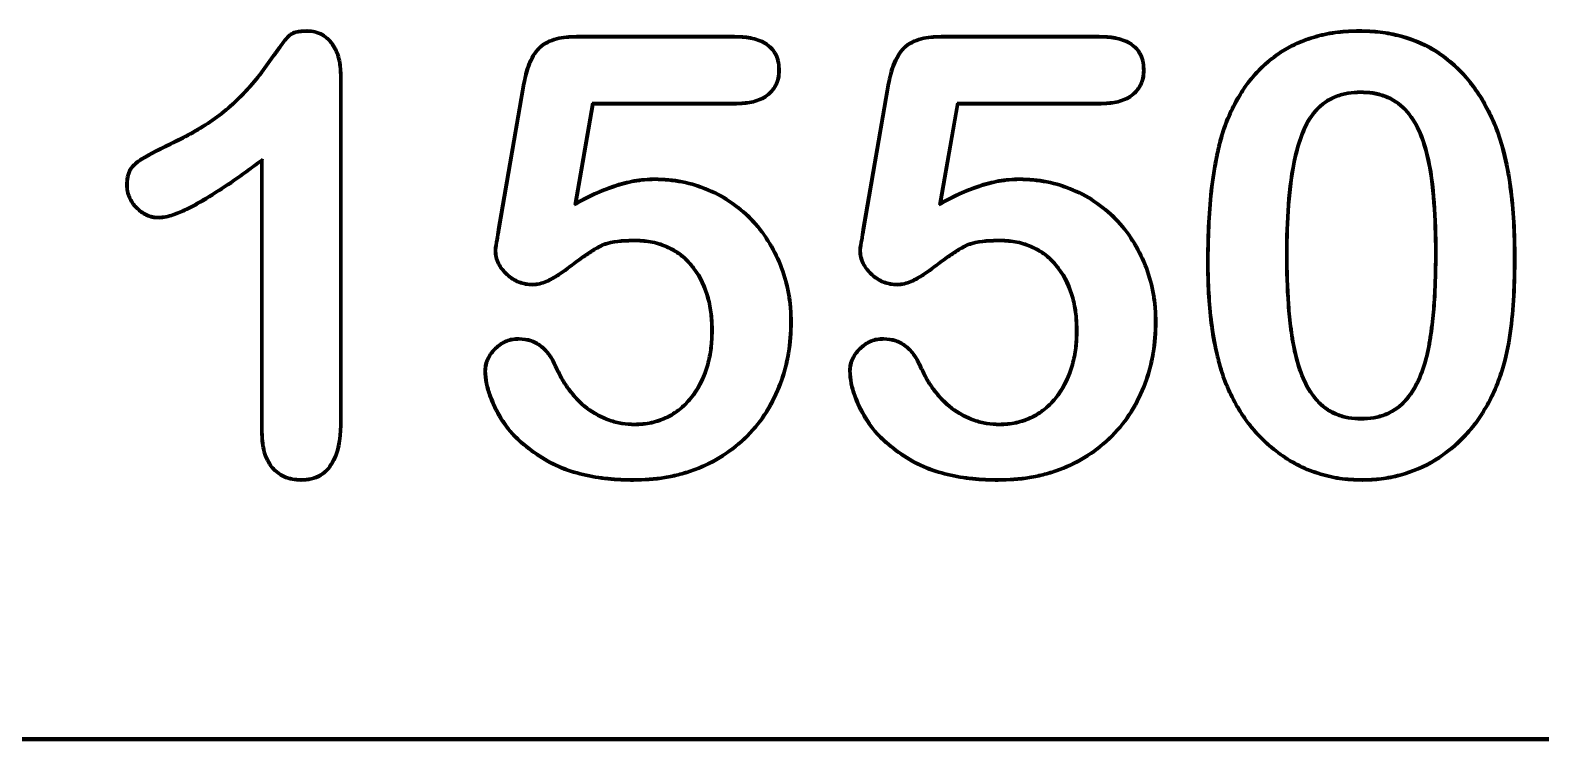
# Model space of a CAD drawing. Header units: millimetres. Extents: x 3 to 1148, y 20 to 725.
# Drawn here: x 205.2 to 216.79, y 134.83 to 140.27 of the extents above; entities that cross this region are included whole.
import ezdxf

# ---------------------------------------------------------------- set-up
doc = ezdxf.new("R2010")
doc.units = ezdxf.units.MM
doc.header["$LTSCALE"] = 1.333333
doc.layers.add('Visible (ANSI)', color=7, linetype='Continuous', lineweight=50)
doc.layers.add('Visible Narrow (ANSI)', color=7, linetype='Continuous', lineweight=35)

msp = doc.modelspace()

# ---------------------------------------------------------------- linework, layer by layer
at = {"layer": 'Visible (ANSI)'}
for p, q in [((207.322, 140.26), (207.322, 140.269)), ((209.391, 140.225), (210.603, 140.225)), ((209.391, 140.216), (209.391, 140.225)), ((209.391, 140.216), (210.603, 140.216)), ((210.603, 140.216), (210.603, 140.225)), ((212.191, 140.225), (213.403, 140.225)), ((212.191, 140.216), (212.191, 140.225)), ((212.191, 140.216), (213.403, 140.216)), ((213.403, 140.216), (213.403, 140.225)), ((215.4, 140.26), (215.4, 140.269)), ((207.577, 139.914), (207.586, 139.914)), ((207.577, 139.914), (207.577, 137.276)), ((207.586, 139.914), (207.586, 137.276)), ((210.941, 139.959), (210.95, 139.959)), ((213.741, 139.959), (213.75, 139.959)), ((208.791, 138.74), (208.985, 139.859)), ((208.8, 138.739), (208.993, 139.857)), ((208.993, 139.857), (208.985, 139.859)), ((211.591, 138.74), (211.785, 139.859)), ((211.6, 138.739), (211.793, 139.857)), ((211.793, 139.857), (211.785, 139.859)), ((215.411, 139.796), (215.411, 139.788)), ((209.513, 139.709), (209.377, 138.929)), ((209.52, 139.7), (209.389, 138.946)), ((209.513, 139.709), (209.52, 139.7)), ((210.616, 139.709), (209.513, 139.709)), ((210.617, 139.7), (209.52, 139.7)), ((210.616, 139.709), (210.617, 139.7)), ((212.313, 139.709), (212.177, 138.929)), ((212.32, 139.7), (212.189, 138.946)), ((212.313, 139.709), (212.32, 139.7)), ((213.416, 139.709), (212.313, 139.709)), ((213.417, 139.7), (212.32, 139.7)), ((213.416, 139.709), (213.417, 139.7)), ((214.391, 139.575), (214.383, 139.578)), ((216.414, 139.595), (216.422, 139.598)), ((206.982, 139.28), (206.973, 139.263)), ((206.973, 137.183), (206.973, 139.263)), ((206.982, 137.183), (206.982, 139.28)), ((205.946, 139.082), (205.937, 139.082)), ((209.993, 139.123), (209.993, 139.131)), ((212.793, 139.123), (212.793, 139.131)), ((209.377, 138.929), (209.389, 138.946)), ((212.177, 138.929), (212.189, 138.946)), ((206.184, 138.834), (206.184, 138.825)), ((209.848, 138.659), (209.848, 138.65)), ((212.648, 138.659), (212.648, 138.65)), ((208.775, 138.582), (208.766, 138.582)), ((211.575, 138.582), (211.566, 138.582)), ((209.054, 138.32), (209.055, 138.311)), ((211.854, 138.32), (211.855, 138.311)), ((211.033, 138.03), (211.042, 138.03)), ((213.833, 138.03), (213.842, 138.03)), ((208.951, 137.898), (208.951, 137.906)), ((210.438, 137.962), (210.429, 137.962)), ((211.751, 137.898), (211.751, 137.906)), ((213.238, 137.962), (213.229, 137.962)), ((209.231, 137.679), (209.239, 137.683)), ((212.031, 137.679), (212.039, 137.683)), ((208.696, 137.656), (208.688, 137.656)), ((211.496, 137.656), (211.488, 137.656)), ((214.377, 137.573), (214.369, 137.569)), ((216.381, 137.396), (216.388, 137.392)), ((207.577, 137.276), (207.586, 137.276)), ((209.839, 137.241), (209.839, 137.25)), ((212.639, 137.241), (212.639, 137.25)), ((215.415, 137.285), (215.415, 137.294)), ((206.982, 137.183), (206.973, 137.183)), ((207.277, 136.821), (207.277, 136.813)), ((209.83, 136.821), (209.83, 136.813)), ((212.63, 136.821), (212.63, 136.813)), ((215.423, 136.821), (215.423, 136.813)), ((195.098, 134.838), (231.098, 134.838)), ((195.098, 134.825), (231.098, 134.825))]:
    msp.add_line(p, q, dxfattribs=at)
for points, knots in [([(206.272, 139.4), (206.324, 139.426), (206.376, 139.452), (206.479, 139.508), (206.529, 139.538), (206.674, 139.636), (206.763, 139.712), (206.883, 139.84), (206.921, 139.884), (206.993, 139.975), (207.026, 140.024), (207.077, 140.095), (207.094, 140.119), (207.129, 140.165), (207.146, 140.189), (207.174, 140.223), (207.184, 140.234), (207.208, 140.25), (207.221, 140.255), (207.264, 140.267), (207.293, 140.268), (207.322, 140.269)], [0, 0, 0, 0, 0.000173368, 0.000173368, 0.000346735, 0.000346735, 0.000693471, 0.000693471, 0.000866838, 0.000866838, 0.001040206, 0.001040206, 0.00112689, 0.00112689, 0.001213574, 0.001213574, 0.001256916, 0.001256916, 0.001300258, 0.001300258, 0.001386942, 0.001386942, 0.001386942, 0.001386942]), ([(206.276, 139.392), (206.276, 139.392), (206.276, 139.392), (206.276, 139.392), (206.328, 139.418), (206.38, 139.444), (206.483, 139.5), (206.533, 139.531), (206.679, 139.629), (206.769, 139.706), (206.889, 139.834), (206.928, 139.878), (207, 139.97), (207.033, 140.019), (207.084, 140.09), (207.101, 140.113), (207.136, 140.16), (207.153, 140.184), (207.18, 140.217), (207.189, 140.227), (207.212, 140.242), (207.224, 140.247), (207.265, 140.258), (207.293, 140.259), (207.322, 140.26)], [0, 0, 0, 0, 0.000000032, 0.000000032, 0.000000032, 0.00017294, 0.00017294, 0.000345847, 0.000345847, 0.000691662, 0.000691662, 0.000864569, 0.000864569, 0.001037476, 0.001037476, 0.00112393, 0.00112393, 0.001210383, 0.001210383, 0.00125361, 0.00125361, 0.001296837, 0.001296837, 0.001382883, 0.001382883, 0.001382883, 0.001382883]), ([(207.322, 140.269), (207.343, 140.268), (207.364, 140.266), (207.404, 140.257), (207.424, 140.25), (207.477, 140.218), (207.507, 140.187), (207.55, 140.117), (207.566, 140.078), (207.582, 139.997), (207.584, 139.955), (207.586, 139.914)], [0, 0, 0, 0, 0.0000617255, 0.0000617255, 0.0001234511, 0.0001234511, 0.0002469021, 0.0002469021, 0.0003703532, 0.0003703532, 0.0004938043, 0.0004938043, 0.0004938043, 0.0004938043]), ([(207.322, 140.26), (207.343, 140.259), (207.363, 140.258), (207.401, 140.249), (207.42, 140.242), (207.471, 140.212), (207.5, 140.182), (207.542, 140.113), (207.557, 140.075), (207.574, 139.996), (207.575, 139.955), (207.577, 139.914)], [0, 0, 0, 0, 0.0000596097, 0.0000596097, 0.0001196182, 0.0001196182, 0.0002396353, 0.0002396353, 0.0003596524, 0.0003596524, 0.0004795096, 0.0004795096, 0.0004795096, 0.0004795096]), ([(208.985, 139.859), (208.995, 139.909), (209.005, 139.959), (209.043, 140.055), (209.068, 140.101), (209.141, 140.173), (209.189, 140.195), (209.288, 140.221), (209.34, 140.224), (209.391, 140.225)], [0, 0, 0, 0, 0.0001514774, 0.0001514774, 0.0003029548, 0.0003029548, 0.0004544322, 0.0004544322, 0.0006059096, 0.0006059096, 0.0006059096, 0.0006059096]), ([(208.993, 139.857), (209.003, 139.907), (209.014, 139.957), (209.051, 140.051), (209.075, 140.096), (209.146, 140.165), (209.192, 140.187), (209.289, 140.213), (209.34, 140.215), (209.391, 140.216)], [0, 0, 0, 0, 0.0001482855, 0.0001482855, 0.0002966661, 0.0002966661, 0.0004450468, 0.0004450468, 0.0005933106, 0.0005933106, 0.0005933106, 0.0005933106]), ([(210.603, 140.225), (210.644, 140.224), (210.686, 140.223), (210.768, 140.207), (210.808, 140.194), (210.879, 140.151), (210.908, 140.119), (210.935, 140.062), (210.941, 140.042), (210.948, 140.001), (210.949, 139.98), (210.95, 139.959)], [0, 0, 0, 0, 0.0001229293, 0.0001229293, 0.0002458585, 0.0002458585, 0.0003687878, 0.0003687878, 0.0004302524, 0.0004302524, 0.0004917171, 0.0004917171, 0.0004917171, 0.0004917171]), ([(210.603, 140.216), (210.644, 140.215), (210.685, 140.214), (210.766, 140.199), (210.805, 140.186), (210.873, 140.144), (210.901, 140.114), (210.927, 140.059), (210.933, 140.039), (210.94, 140), (210.941, 139.98), (210.941, 139.959)], [0, 0, 0, 0, 0.000119465, 0.000119465, 0.0002390366, 0.0002390366, 0.0003586082, 0.0003586082, 0.000418394, 0.000418394, 0.0004777649, 0.0004777649, 0.0004777649, 0.0004777649]), ([(211.785, 139.859), (211.795, 139.909), (211.805, 139.959), (211.843, 140.055), (211.868, 140.101), (211.941, 140.173), (211.989, 140.195), (212.088, 140.221), (212.14, 140.224), (212.191, 140.225)], [0, 0, 0, 0, 0.0001514774, 0.0001514774, 0.0003029548, 0.0003029548, 0.0004544322, 0.0004544322, 0.0006059096, 0.0006059096, 0.0006059096, 0.0006059096]), ([(211.793, 139.857), (211.803, 139.907), (211.814, 139.957), (211.851, 140.051), (211.875, 140.096), (211.946, 140.165), (211.992, 140.187), (212.089, 140.213), (212.14, 140.215), (212.191, 140.216)], [0, 0, 0, 0, 0.0001482855, 0.0001482855, 0.0002966661, 0.0002966661, 0.0004450468, 0.0004450468, 0.0005933106, 0.0005933106, 0.0005933106, 0.0005933106]), ([(213.403, 140.225), (213.444, 140.224), (213.486, 140.223), (213.568, 140.207), (213.608, 140.194), (213.679, 140.151), (213.708, 140.119), (213.735, 140.062), (213.741, 140.042), (213.748, 140.001), (213.749, 139.98), (213.75, 139.959)], [0, 0, 0, 0, 0.0001229293, 0.0001229293, 0.0002458585, 0.0002458585, 0.0003687878, 0.0003687878, 0.0004302524, 0.0004302524, 0.0004917171, 0.0004917171, 0.0004917171, 0.0004917171]), ([(213.403, 140.216), (213.444, 140.215), (213.485, 140.214), (213.566, 140.199), (213.605, 140.186), (213.673, 140.144), (213.701, 140.114), (213.727, 140.059), (213.733, 140.039), (213.74, 140), (213.741, 139.98), (213.741, 139.959)], [0, 0, 0, 0, 0.000119465, 0.000119465, 0.0002390366, 0.0002390366, 0.0003586082, 0.0003586082, 0.000418394, 0.000418394, 0.0004777649, 0.0004777649, 0.0004777649, 0.0004777649]), ([(214.383, 139.578), (214.404, 139.628), (214.426, 139.678), (214.479, 139.774), (214.509, 139.821), (214.608, 139.952), (214.687, 140.029), (214.823, 140.122), (214.871, 140.149), (214.971, 140.195), (215.023, 140.213), (215.128, 140.242), (215.182, 140.253), (215.291, 140.266), (215.346, 140.268), (215.4, 140.269)], [0, 0, 0, 0, 0.000162451, 0.000162451, 0.000324903, 0.000324903, 0.000649805, 0.000649805, 0.000812257, 0.000812257, 0.000974708, 0.000974708, 0.001137159, 0.001137159, 0.00129961, 0.00129961, 0.00129961, 0.00129961]), ([(214.391, 139.575), (214.412, 139.625), (214.434, 139.675), (214.487, 139.77), (214.516, 139.816), (214.614, 139.946), (214.693, 140.023), (214.828, 140.115), (214.875, 140.141), (214.974, 140.187), (215.025, 140.205), (215.13, 140.234), (215.183, 140.244), (215.291, 140.257), (215.346, 140.259), (215.4, 140.26)], [0, 0, 0, 0, 0.000160963, 0.000160963, 0.000322176, 0.000322176, 0.000644602, 0.000644602, 0.000805815, 0.000805815, 0.000967028, 0.000967028, 0.001128241, 0.001128241, 0.001289282, 0.001289282, 0.001289282, 0.001289282]), ([(215.4, 140.269), (215.455, 140.268), (215.509, 140.266), (215.616, 140.253), (215.67, 140.243), (215.826, 140.2), (215.927, 140.156), (216.107, 140.035), (216.186, 139.96), (216.287, 139.833), (216.319, 139.788), (216.374, 139.695), (216.398, 139.647), (216.422, 139.598)], [0, 0, 0, 0, 0.000160651, 0.000160651, 0.000321302, 0.000321302, 0.000642604, 0.000642604, 0.000963906, 0.000963906, 0.001124557, 0.001124557, 0.001285208, 0.001285208, 0.001285208, 0.001285208]), ([(215.4, 140.26), (215.455, 140.259), (215.508, 140.257), (215.615, 140.245), (215.668, 140.234), (215.823, 140.191), (215.923, 140.148), (216.101, 140.028), (216.18, 139.954), (216.28, 139.827), (216.311, 139.783), (216.367, 139.691), (216.391, 139.643), (216.414, 139.595)], [0, 0, 0, 0, 0.000159305, 0.000159305, 0.000318782, 0.000318782, 0.000637737, 0.000637737, 0.000956691, 0.000956691, 0.001116168, 0.001116168, 0.001275423, 0.001275423, 0.001275423, 0.001275423]), ([(210.941, 139.959), (210.94, 139.94), (210.939, 139.92), (210.932, 139.883), (210.925, 139.865), (210.899, 139.814), (210.872, 139.785), (210.808, 139.742), (210.771, 139.728), (210.695, 139.712), (210.656, 139.71), (210.616, 139.709)], [0, 0, 0, 0, 0.0000569326, 0.0000569326, 0.0001142814, 0.0001142814, 0.0002289791, 0.0002289791, 0.0003436768, 0.0003436768, 0.0004582167, 0.0004582167, 0.0004582167, 0.0004582167]), ([(210.95, 139.959), (210.949, 139.939), (210.948, 139.92), (210.94, 139.881), (210.933, 139.862), (210.906, 139.809), (210.878, 139.778), (210.812, 139.734), (210.774, 139.72), (210.696, 139.703), (210.656, 139.702), (210.617, 139.7)], [0, 0, 0, 0, 0.0000590622, 0.0000590622, 0.0001181244, 0.0001181244, 0.0002362488, 0.0002362488, 0.0003543732, 0.0003543732, 0.0004724975, 0.0004724975, 0.0004724975, 0.0004724975]), ([(213.741, 139.959), (213.74, 139.94), (213.739, 139.92), (213.732, 139.883), (213.725, 139.865), (213.699, 139.814), (213.672, 139.785), (213.608, 139.742), (213.571, 139.728), (213.495, 139.712), (213.456, 139.71), (213.416, 139.709)], [0, 0, 0, 0, 0.0000569326, 0.0000569326, 0.0001142814, 0.0001142814, 0.0002289791, 0.0002289791, 0.0003436768, 0.0003436768, 0.0004582167, 0.0004582167, 0.0004582167, 0.0004582167]), ([(213.75, 139.959), (213.749, 139.939), (213.748, 139.92), (213.74, 139.881), (213.733, 139.862), (213.706, 139.809), (213.678, 139.778), (213.612, 139.734), (213.574, 139.72), (213.496, 139.703), (213.456, 139.702), (213.417, 139.7)], [0, 0, 0, 0, 0.0000590622, 0.0000590622, 0.0001181244, 0.0001181244, 0.0002362488, 0.0002362488, 0.0003543732, 0.0003543732, 0.0004724975, 0.0004724975, 0.0004724975, 0.0004724975]), ([(215.411, 139.796), (215.411, 139.796), (215.41, 139.796), (215.41, 139.796), (215.379, 139.795), (215.346, 139.794), (215.283, 139.783), (215.252, 139.775), (215.161, 139.74), (215.106, 139.702), (215.021, 139.605), (214.988, 139.548), (214.939, 139.43), (214.922, 139.369), (214.878, 139.183), (214.862, 139.056), (214.843, 138.803), (214.84, 138.676), (214.839, 138.55), (214.839, 138.55), (214.839, 138.55), (214.839, 138.55)], [0, 0, 0, 0, 0.000000236, 0.000000236, 0.000000236, 0.000095087, 0.000095087, 0.000189939, 0.000189939, 0.000379642, 0.000379642, 0.000569344, 0.000569344, 0.000759047, 0.000759047, 0.001138453, 0.001138453, 0.001517859, 0.001517859, 0.001517859, 0.001517904, 0.001517904, 0.001517904, 0.001517904]), ([(215.411, 139.788), (215.379, 139.787), (215.347, 139.785), (215.285, 139.775), (215.254, 139.767), (215.165, 139.733), (215.112, 139.695), (215.028, 139.6), (214.996, 139.544), (214.948, 139.427), (214.93, 139.366), (214.886, 139.182), (214.871, 139.055), (214.851, 138.803), (214.849, 138.676), (214.848, 138.55)], [0, 0, 0, 0, 0.000094045, 0.000094045, 0.000188089, 0.000188089, 0.000376178, 0.000376178, 0.000564268, 0.000564268, 0.000752357, 0.000752357, 0.001128535, 0.001128535, 0.001504714, 0.001504714, 0.001504714, 0.001504714]), ([(215.994, 138.568), (215.994, 138.568), (215.994, 138.568), (215.994, 138.568), (215.994, 138.568), (215.994, 138.568), (215.994, 138.568), (215.994, 138.694), (215.991, 138.82), (215.972, 139.072), (215.957, 139.198), (215.911, 139.383), (215.891, 139.444), (215.837, 139.559), (215.803, 139.614), (215.715, 139.708), (215.66, 139.744), (215.569, 139.777), (215.538, 139.785), (215.474, 139.795), (215.442, 139.796), (215.411, 139.796), (215.411, 139.796), (215.411, 139.796), (215.411, 139.796)], [0, 0, 0, 0, 0.000000013, 0.000000013, 0.000000013, 0.000000026, 0.000000026, 0.000000026, 0.000380572, 0.000380572, 0.000761118, 0.000761118, 0.000951391, 0.000951391, 0.001141664, 0.001141664, 0.001331937, 0.001331937, 0.001427073, 0.001427073, 0.00152221, 0.00152221, 0.00152221, 0.001522448, 0.001522448, 0.001522448, 0.001522448]), ([(215.986, 138.568), (215.985, 138.694), (215.982, 138.82), (215.963, 139.071), (215.948, 139.197), (215.902, 139.38), (215.883, 139.44), (215.829, 139.555), (215.796, 139.609), (215.71, 139.701), (215.656, 139.736), (215.567, 139.768), (215.536, 139.776), (215.474, 139.786), (215.442, 139.787), (215.411, 139.788)], [0, 0, 0, 0, 0.00037717, 0.00037717, 0.000754341, 0.000754341, 0.000942926, 0.000942926, 0.001131511, 0.001131511, 0.001320096, 0.001320096, 0.001414389, 0.001414389, 0.001508681, 0.001508681, 0.001508681, 0.001508681]), ([(214.236, 138.483), (214.237, 138.668), (214.243, 138.854), (214.273, 139.129), (214.287, 139.221), (214.316, 139.357), (214.326, 139.402), (214.351, 139.491), (214.367, 139.534), (214.383, 139.578)], [0, 0, 0, 0, 0.000555541, 0.000555541, 0.000833311, 0.000833311, 0.000972196, 0.000972196, 0.001111082, 0.001111082, 0.001111082, 0.001111082]), ([(214.244, 138.483), (214.245, 138.668), (214.251, 138.853), (214.282, 139.128), (214.296, 139.219), (214.324, 139.355), (214.335, 139.4), (214.36, 139.488), (214.375, 139.531), (214.391, 139.575)], [0, 0, 0, 0, 0.000553993, 0.000553993, 0.000831019, 0.000831019, 0.000969532, 0.000969532, 0.001107791, 0.001107791, 0.001107791, 0.001107791]), ([(216.414, 139.595), (216.433, 139.553), (216.45, 139.511), (216.48, 139.425), (216.492, 139.381), (216.527, 139.249), (216.544, 139.159), (216.568, 138.978), (216.577, 138.887), (216.587, 138.705), (216.589, 138.614), (216.589, 138.522)], [0, 0, 0, 0, 0.000136401, 0.000136401, 0.000273026, 0.000273026, 0.000546276, 0.000546276, 0.000819526, 0.000819526, 0.001092702, 0.001092702, 0.001092702, 0.001092702]), ([(216.422, 139.598), (216.441, 139.556), (216.458, 139.514), (216.488, 139.428), (216.501, 139.384), (216.536, 139.251), (216.552, 139.161), (216.577, 138.979), (216.585, 138.888), (216.596, 138.705), (216.597, 138.614), (216.598, 138.522)], [0, 0, 0, 0, 0.000137064, 0.000137064, 0.000274127, 0.000274127, 0.000548255, 0.000548255, 0.000822382, 0.000822382, 0.00109651, 0.00109651, 0.00109651, 0.00109651]), ([(205.937, 139.082), (205.938, 139.103), (205.939, 139.123), (205.947, 139.164), (205.954, 139.184), (205.983, 139.238), (206.018, 139.263), (206.123, 139.329), (206.198, 139.364), (206.272, 139.4)], [0, 0, 0, 0, 0.0000615092, 0.0000615092, 0.0001230183, 0.0001230183, 0.0002460366, 0.0002460366, 0.0004920732, 0.0004920732, 0.0004920732, 0.0004920732]), ([(205.946, 139.082), (205.946, 139.103), (205.947, 139.123), (205.955, 139.161), (205.962, 139.18), (205.99, 139.232), (206.023, 139.256), (206.127, 139.321), (206.201, 139.357), (206.276, 139.392), (206.276, 139.392), (206.276, 139.392), (206.276, 139.392)], [0, 0, 0, 0, 0.0000599563, 0.0000599563, 0.0001203306, 0.0001203306, 0.0002410792, 0.0002410792, 0.0004825764, 0.0004825764, 0.0004825764, 0.0004826085, 0.0004826085, 0.0004826085, 0.0004826085]), ([(206.982, 139.28), (206.977, 139.277), (206.973, 139.273), (206.968, 139.27), (206.846, 139.179), (206.723, 139.091), (206.53, 138.971), (206.465, 138.932), (206.363, 138.883), (206.328, 138.868), (206.275, 138.849), (206.257, 138.844), (206.221, 138.837), (206.203, 138.836), (206.184, 138.834)], [0, 0, 0, 0, 0.000017245, 0.000017245, 0.000017245, 0.0004703116, 0.0004703116, 0.0006968449, 0.0006968449, 0.0008101116, 0.0008101116, 0.0008667449, 0.0008667449, 0.0009227593, 0.0009227593, 0.0009227593, 0.0009227593]), ([(206.973, 139.263), (206.851, 139.172), (206.728, 139.083), (206.534, 138.963), (206.469, 138.924), (206.366, 138.875), (206.332, 138.86), (206.278, 138.841), (206.259, 138.836), (206.222, 138.828), (206.203, 138.827), (206.184, 138.825)], [0, 0, 0, 0, 0.0004553715, 0.0004553715, 0.0006830573, 0.0006830573, 0.0007969002, 0.0007969002, 0.0008538216, 0.0008538216, 0.0009107431, 0.0009107431, 0.0009107431, 0.0009107431]), ([(206.184, 138.825), (206.168, 138.826), (206.151, 138.827), (206.119, 138.834), (206.104, 138.839), (206.059, 138.86), (206.033, 138.881), (205.987, 138.928), (205.969, 138.956), (205.95, 139.001), (205.944, 139.017), (205.939, 139.049), (205.938, 139.066), (205.937, 139.082)], [0, 0, 0, 0, 0.0000486459, 0.0000486459, 0.0000972918, 0.0000972918, 0.0001945836, 0.0001945836, 0.0002918755, 0.0002918755, 0.0003405214, 0.0003405214, 0.0003891673, 0.0003891673, 0.0003891673, 0.0003891673]), ([(206.184, 138.834), (206.168, 138.835), (206.152, 138.836), (206.122, 138.842), (206.107, 138.847), (206.064, 138.868), (206.038, 138.888), (205.994, 138.934), (205.976, 138.96), (205.958, 139.004), (205.953, 139.02), (205.947, 139.05), (205.946, 139.066), (205.946, 139.082)], [0, 0, 0, 0, 0.0000463803, 0.0000463803, 0.0000933537, 0.0000933537, 0.0001873006, 0.0001873006, 0.0002812474, 0.0002812474, 0.0003282208, 0.0003282208, 0.0003747854, 0.0003747854, 0.0003747854, 0.0003747854]), ([(209.377, 138.929), (209.383, 138.932), (209.388, 138.935), (209.393, 138.938), (209.486, 138.989), (209.582, 139.036), (209.733, 139.085), (209.784, 139.099), (209.862, 139.113), (209.888, 139.117), (209.94, 139.122), (209.967, 139.122), (209.993, 139.123)], [0, 0, 0, 0, 0.0000180911, 0.0000180911, 0.0000180911, 0.0003348151, 0.0003348151, 0.0004931771, 0.0004931771, 0.0005723581, 0.0005723581, 0.0006513195, 0.0006513195, 0.0006513195, 0.0006513195]), ([(209.389, 138.946), (209.482, 138.997), (209.578, 139.044), (209.73, 139.094), (209.782, 139.108), (209.86, 139.122), (209.887, 139.125), (209.94, 139.13), (209.967, 139.131), (209.993, 139.131)], [0, 0, 0, 0, 0.0003187421, 0.0003187421, 0.0004781131, 0.0004781131, 0.0005577986, 0.0005577986, 0.0006374842, 0.0006374842, 0.0006374842, 0.0006374842]), ([(209.993, 139.131), (210.029, 139.13), (210.064, 139.129), (210.134, 139.123), (210.169, 139.118), (210.273, 139.097), (210.341, 139.076), (210.536, 138.992), (210.655, 138.91), (210.846, 138.702), (210.92, 138.578), (210.994, 138.379), (211.012, 138.311), (211.031, 138.206), (211.035, 138.171), (211.04, 138.101), (211.041, 138.066), (211.042, 138.03)], [0, 0, 0, 0, 0.000105047, 0.000105047, 0.000210093, 0.000210093, 0.000420186, 0.000420186, 0.000840373, 0.000840373, 0.001260559, 0.001260559, 0.001470653, 0.001470653, 0.001575699, 0.001575699, 0.001680746, 0.001680746, 0.001680746, 0.001680746]), ([(209.993, 139.123), (210.028, 139.122), (210.064, 139.121), (210.133, 139.114), (210.168, 139.109), (210.271, 139.089), (210.338, 139.068), (210.531, 138.984), (210.649, 138.903), (210.839, 138.697), (210.913, 138.574), (210.986, 138.377), (211.004, 138.309), (211.022, 138.205), (211.027, 138.17), (211.032, 138.101), (211.032, 138.065), (211.033, 138.03)], [0, 0, 0, 0, 0.000104008, 0.000104008, 0.000208235, 0.000208235, 0.000416688, 0.000416688, 0.000833594, 0.000833594, 0.0012505, 0.0012505, 0.001458953, 0.001458953, 0.00156318, 0.00156318, 0.001667188, 0.001667188, 0.001667188, 0.001667188]), ([(212.177, 138.929), (212.183, 138.932), (212.188, 138.935), (212.193, 138.938), (212.286, 138.989), (212.382, 139.036), (212.533, 139.085), (212.584, 139.099), (212.662, 139.113), (212.688, 139.117), (212.74, 139.122), (212.767, 139.122), (212.793, 139.123)], [0, 0, 0, 0, 0.0000180911, 0.0000180911, 0.0000180911, 0.0003348151, 0.0003348151, 0.0004931771, 0.0004931771, 0.0005723581, 0.0005723581, 0.0006513195, 0.0006513195, 0.0006513195, 0.0006513195]), ([(212.189, 138.946), (212.282, 138.997), (212.378, 139.044), (212.53, 139.094), (212.582, 139.108), (212.66, 139.122), (212.687, 139.125), (212.74, 139.13), (212.767, 139.131), (212.793, 139.131)], [0, 0, 0, 0, 0.0003187421, 0.0003187421, 0.0004781131, 0.0004781131, 0.0005577986, 0.0005577986, 0.0006374842, 0.0006374842, 0.0006374842, 0.0006374842]), ([(212.793, 139.131), (212.829, 139.13), (212.864, 139.129), (212.934, 139.123), (212.969, 139.118), (213.073, 139.097), (213.141, 139.076), (213.336, 138.992), (213.455, 138.91), (213.646, 138.702), (213.72, 138.578), (213.794, 138.379), (213.812, 138.311), (213.831, 138.206), (213.835, 138.171), (213.84, 138.101), (213.841, 138.066), (213.842, 138.03)], [0, 0, 0, 0, 0.000105047, 0.000105047, 0.000210093, 0.000210093, 0.000420186, 0.000420186, 0.000840373, 0.000840373, 0.001260559, 0.001260559, 0.001470653, 0.001470653, 0.001575699, 0.001575699, 0.001680746, 0.001680746, 0.001680746, 0.001680746]), ([(212.793, 139.123), (212.828, 139.122), (212.864, 139.121), (212.933, 139.114), (212.968, 139.109), (213.071, 139.089), (213.138, 139.068), (213.331, 138.984), (213.449, 138.903), (213.639, 138.697), (213.713, 138.574), (213.786, 138.377), (213.804, 138.309), (213.822, 138.205), (213.827, 138.17), (213.832, 138.101), (213.832, 138.065), (213.833, 138.03)], [0, 0, 0, 0, 0.000104008, 0.000104008, 0.000208235, 0.000208235, 0.000416688, 0.000416688, 0.000833594, 0.000833594, 0.0012505, 0.0012505, 0.001458953, 0.001458953, 0.00156318, 0.00156318, 0.001667188, 0.001667188, 0.001667188, 0.001667188]), ([(208.766, 138.582), (208.768, 138.609), (208.774, 138.635), (208.783, 138.688), (208.787, 138.714), (208.791, 138.74)], [0, 0, 0, 0, 0.0000802844, 0.0000802844, 0.0001605687, 0.0001605687, 0.0001605687, 0.0001605687]), ([(208.775, 138.582), (208.777, 138.607), (208.782, 138.634), (208.791, 138.686), (208.796, 138.713), (208.8, 138.739)], [0, 0, 0, 0, 0.0000792929, 0.0000792929, 0.0001592143, 0.0001592143, 0.0001592143, 0.0001592143]), ([(211.566, 138.582), (211.568, 138.609), (211.574, 138.635), (211.583, 138.688), (211.587, 138.714), (211.591, 138.74)], [0, 0, 0, 0, 0.0000802844, 0.0000802844, 0.0001605687, 0.0001605687, 0.0001605687, 0.0001605687]), ([(211.575, 138.582), (211.577, 138.607), (211.582, 138.634), (211.591, 138.686), (211.596, 138.713), (211.6, 138.739)], [0, 0, 0, 0, 0.0000792929, 0.0000792929, 0.0001592143, 0.0001592143, 0.0001592143, 0.0001592143]), ([(209.848, 138.659), (209.848, 138.659), (209.848, 138.659), (209.848, 138.659), (209.774, 138.658), (209.699, 138.656), (209.59, 138.626), (209.556, 138.608), (209.493, 138.568), (209.462, 138.548), (209.372, 138.484), (209.314, 138.437), (209.223, 138.377), (209.191, 138.359), (209.142, 138.337), (209.125, 138.331), (209.091, 138.323), (209.073, 138.322), (209.054, 138.32)], [0, 0, 0, 0, 0.0000001913, 0.0000001913, 0.0000001913, 0.0002236854, 0.0002236854, 0.0003354324, 0.0003354324, 0.0004471795, 0.0004471795, 0.0006706735, 0.0006706735, 0.0007824206, 0.0007824206, 0.0008382941, 0.0008382941, 0.0008935075, 0.0008935075, 0.0008935075, 0.0008935075]), ([(209.848, 138.65), (209.775, 138.65), (209.7, 138.647), (209.593, 138.618), (209.56, 138.601), (209.498, 138.561), (209.467, 138.541), (209.377, 138.477), (209.32, 138.43), (209.227, 138.37), (209.196, 138.351), (209.145, 138.329), (209.127, 138.323), (209.091, 138.314), (209.073, 138.313), (209.055, 138.311)], [0, 0, 0, 0, 0.0002234215, 0.0002234215, 0.0003351323, 0.0003351323, 0.0004468431, 0.0004468431, 0.0006702646, 0.0006702646, 0.0007819754, 0.0007819754, 0.0008378308, 0.0008378308, 0.0008936862, 0.0008936862, 0.0008936862, 0.0008936862]), ([(210.438, 137.962), (210.438, 137.962), (210.438, 137.962), (210.438, 137.962), (210.437, 138.004), (210.436, 138.047), (210.426, 138.132), (210.418, 138.174), (210.385, 138.297), (210.348, 138.376), (210.27, 138.479), (210.241, 138.511), (210.174, 138.565), (210.137, 138.587), (210.059, 138.623), (210.018, 138.637), (209.934, 138.655), (209.891, 138.657), (209.849, 138.659), (209.849, 138.659), (209.848, 138.659), (209.848, 138.659)], [0, 0, 0, 0, 0.000000217, 0.000000217, 0.000000217, 0.000127502, 0.000127502, 0.000254787, 0.000254787, 0.000509356, 0.000509356, 0.000636641, 0.000636641, 0.000763926, 0.000763926, 0.000891211, 0.000891211, 0.001018496, 0.001018496, 0.001018496, 0.001018687, 0.001018687, 0.001018687, 0.001018687]), ([(210.429, 137.962), (210.428, 138.004), (210.427, 138.046), (210.418, 138.13), (210.41, 138.172), (210.376, 138.294), (210.34, 138.372), (210.264, 138.473), (210.234, 138.504), (210.169, 138.558), (210.132, 138.58), (210.056, 138.615), (210.016, 138.629), (209.933, 138.646), (209.89, 138.649), (209.848, 138.65)], [0, 0, 0, 0, 0.000125601, 0.000125601, 0.000251202, 0.000251202, 0.000502404, 0.000502404, 0.000628006, 0.000628006, 0.000753607, 0.000753607, 0.000879208, 0.000879208, 0.001004809, 0.001004809, 0.001004809, 0.001004809]), ([(212.648, 138.659), (212.648, 138.659), (212.648, 138.659), (212.648, 138.659), (212.574, 138.658), (212.499, 138.656), (212.39, 138.626), (212.356, 138.608), (212.293, 138.568), (212.262, 138.548), (212.172, 138.484), (212.114, 138.437), (212.023, 138.377), (211.991, 138.359), (211.942, 138.337), (211.925, 138.331), (211.891, 138.323), (211.873, 138.322), (211.854, 138.32)], [0, 0, 0, 0, 0.0000001913, 0.0000001913, 0.0000001913, 0.0002236854, 0.0002236854, 0.0003354324, 0.0003354324, 0.0004471795, 0.0004471795, 0.0006706735, 0.0006706735, 0.0007824206, 0.0007824206, 0.0008382941, 0.0008382941, 0.0008935075, 0.0008935075, 0.0008935075, 0.0008935075]), ([(212.648, 138.65), (212.575, 138.65), (212.5, 138.647), (212.393, 138.618), (212.36, 138.601), (212.298, 138.561), (212.267, 138.541), (212.177, 138.477), (212.12, 138.43), (212.027, 138.37), (211.996, 138.351), (211.945, 138.329), (211.927, 138.323), (211.891, 138.314), (211.873, 138.313), (211.855, 138.311)], [0, 0, 0, 0, 0.0002234215, 0.0002234215, 0.0003351323, 0.0003351323, 0.0004468431, 0.0004468431, 0.0006702646, 0.0006702646, 0.0007819754, 0.0007819754, 0.0008378308, 0.0008378308, 0.0008936862, 0.0008936862, 0.0008936862, 0.0008936862]), ([(213.238, 137.962), (213.238, 137.962), (213.238, 137.962), (213.238, 137.962), (213.237, 138.004), (213.236, 138.047), (213.226, 138.132), (213.218, 138.174), (213.185, 138.297), (213.148, 138.376), (213.07, 138.479), (213.041, 138.511), (212.974, 138.565), (212.937, 138.587), (212.859, 138.623), (212.818, 138.637), (212.734, 138.655), (212.691, 138.657), (212.649, 138.659), (212.649, 138.659), (212.648, 138.659), (212.648, 138.659)], [0, 0, 0, 0, 0.000000217, 0.000000217, 0.000000217, 0.000127502, 0.000127502, 0.000254787, 0.000254787, 0.000509356, 0.000509356, 0.000636641, 0.000636641, 0.000763926, 0.000763926, 0.000891211, 0.000891211, 0.001018496, 0.001018496, 0.001018496, 0.001018687, 0.001018687, 0.001018687, 0.001018687]), ([(213.229, 137.962), (213.228, 138.004), (213.227, 138.046), (213.218, 138.13), (213.21, 138.172), (213.176, 138.294), (213.14, 138.372), (213.064, 138.473), (213.034, 138.504), (212.969, 138.558), (212.932, 138.58), (212.856, 138.615), (212.816, 138.629), (212.733, 138.646), (212.69, 138.649), (212.648, 138.65)], [0, 0, 0, 0, 0.000125601, 0.000125601, 0.000251202, 0.000251202, 0.000502404, 0.000502404, 0.000628006, 0.000628006, 0.000753607, 0.000753607, 0.000879208, 0.000879208, 0.001004809, 0.001004809, 0.001004809, 0.001004809]), ([(209.055, 138.311), (209.036, 138.312), (209.018, 138.313), (208.983, 138.32), (208.965, 138.325), (208.914, 138.345), (208.884, 138.366), (208.83, 138.415), (208.807, 138.444), (208.783, 138.493), (208.776, 138.51), (208.768, 138.545), (208.767, 138.564), (208.766, 138.582)], [0, 0, 0, 0, 0.0000542311, 0.0000542311, 0.0001084622, 0.0001084622, 0.0002169244, 0.0002169244, 0.0003253866, 0.0003253866, 0.0003796177, 0.0003796177, 0.0004338488, 0.0004338488, 0.0004338488, 0.0004338488]), ([(209.054, 138.32), (209.037, 138.321), (209.019, 138.322), (208.985, 138.328), (208.968, 138.333), (208.919, 138.353), (208.889, 138.373), (208.837, 138.421), (208.814, 138.449), (208.791, 138.496), (208.784, 138.513), (208.777, 138.546), (208.776, 138.564), (208.775, 138.582)], [0, 0, 0, 0, 0.0000519619, 0.0000519619, 0.0001045551, 0.0001045551, 0.0002097415, 0.0002097415, 0.000314928, 0.000314928, 0.0003675212, 0.0003675212, 0.0004194966, 0.0004194966, 0.0004194966, 0.0004194966]), ([(211.855, 138.311), (211.836, 138.312), (211.818, 138.313), (211.783, 138.32), (211.765, 138.325), (211.714, 138.345), (211.684, 138.366), (211.63, 138.415), (211.607, 138.444), (211.583, 138.493), (211.576, 138.51), (211.568, 138.545), (211.567, 138.564), (211.566, 138.582)], [0, 0, 0, 0, 0.0000542311, 0.0000542311, 0.0001084622, 0.0001084622, 0.0002169244, 0.0002169244, 0.0003253866, 0.0003253866, 0.0003796177, 0.0003796177, 0.0004338488, 0.0004338488, 0.0004338488, 0.0004338488]), ([(211.854, 138.32), (211.837, 138.321), (211.819, 138.322), (211.785, 138.328), (211.768, 138.333), (211.719, 138.353), (211.689, 138.373), (211.637, 138.421), (211.614, 138.449), (211.591, 138.496), (211.584, 138.513), (211.577, 138.546), (211.576, 138.564), (211.575, 138.582)], [0, 0, 0, 0, 0.0000519619, 0.0000519619, 0.0001045551, 0.0001045551, 0.0002097415, 0.0002097415, 0.000314928, 0.000314928, 0.0003675212, 0.0003675212, 0.0004194966, 0.0004194966, 0.0004194966, 0.0004194966]), ([(214.369, 137.569), (214.356, 137.606), (214.344, 137.643), (214.322, 137.717), (214.313, 137.754), (214.286, 137.867), (214.273, 137.944), (214.243, 138.174), (214.237, 138.329), (214.236, 138.483)], [0, 0, 0, 0, 0.0001158726, 0.0001158726, 0.0002317452, 0.0002317452, 0.0004634903, 0.0004634903, 0.0009269806, 0.0009269806, 0.0009269806, 0.0009269806]), ([(214.377, 137.573), (214.364, 137.609), (214.352, 137.645), (214.33, 137.719), (214.321, 137.756), (214.295, 137.869), (214.282, 137.945), (214.252, 138.174), (214.246, 138.329), (214.244, 138.483)], [0, 0, 0, 0, 0.0001152305, 0.0001152305, 0.0002307469, 0.0002307469, 0.0004617798, 0.0004617798, 0.0009237871, 0.0009237871, 0.0009237871, 0.0009237871]), ([(214.839, 138.55), (214.839, 138.55), (214.839, 138.55), (214.839, 138.55), (214.84, 138.421), (214.843, 138.293), (214.857, 138.101), (214.863, 138.037), (214.88, 137.91), (214.891, 137.846), (214.92, 137.721), (214.939, 137.659), (214.991, 137.54), (215.024, 137.483), (215.088, 137.409), (215.112, 137.386), (215.165, 137.347), (215.194, 137.332), (215.255, 137.307), (215.286, 137.299), (215.35, 137.287), (215.383, 137.286), (215.415, 137.285), (215.415, 137.285), (215.415, 137.285), (215.415, 137.285)], [0, 0, 0, 0, 0.000000045, 0.000000045, 0.000000045, 0.000387108, 0.000387108, 0.000580639, 0.000580639, 0.00077417, 0.00077417, 0.000967702, 0.000967702, 0.001161233, 0.001161233, 0.001257998, 0.001257998, 0.001354764, 0.001354764, 0.00145153, 0.00145153, 0.001548295, 0.001548295, 0.001548295, 0.001548453, 0.001548453, 0.001548453, 0.001548453]), ([(214.848, 138.55), (214.848, 138.422), (214.851, 138.293), (214.865, 138.102), (214.871, 138.038), (214.889, 137.911), (214.899, 137.848), (214.929, 137.723), (214.947, 137.661), (214.999, 137.544), (215.031, 137.488), (215.094, 137.415), (215.118, 137.393), (215.169, 137.355), (215.198, 137.34), (215.257, 137.316), (215.288, 137.307), (215.351, 137.296), (215.383, 137.295), (215.415, 137.294)], [0, 0, 0, 0, 0.000383712, 0.000383712, 0.000575569, 0.000575569, 0.000767425, 0.000767425, 0.000959281, 0.000959281, 0.001151137, 0.001151137, 0.001247066, 0.001247066, 0.001342994, 0.001342994, 0.001438922, 0.001438922, 0.00153485, 0.00153485, 0.00153485, 0.00153485]), ([(215.415, 137.285), (215.416, 137.285), (215.416, 137.285), (215.416, 137.285), (215.448, 137.286), (215.481, 137.287), (215.547, 137.299), (215.578, 137.307), (215.671, 137.344), (215.726, 137.385), (215.812, 137.486), (215.844, 137.544), (215.897, 137.664), (215.916, 137.727), (215.945, 137.855), (215.955, 137.919), (215.972, 138.048), (215.978, 138.113), (215.987, 138.243), (215.989, 138.308), (215.993, 138.438), (215.994, 138.503), (215.994, 138.568)], [0, 0, 0, 0, 0.000000158, 0.000000158, 0.000000158, 0.000097881, 0.000097881, 0.000195604, 0.000195604, 0.00039105, 0.00039105, 0.000586496, 0.000586496, 0.000781942, 0.000781942, 0.000977388, 0.000977388, 0.001172834, 0.001172834, 0.00136828, 0.00136828, 0.001563726, 0.001563726, 0.001563726, 0.001563726]), ([(215.415, 137.294), (215.448, 137.295), (215.481, 137.296), (215.544, 137.307), (215.576, 137.316), (215.667, 137.351), (215.72, 137.392), (215.804, 137.491), (215.837, 137.548), (215.888, 137.667), (215.908, 137.73), (215.936, 137.856), (215.946, 137.921), (215.963, 138.049), (215.969, 138.114), (215.979, 138.244), (215.981, 138.308), (215.985, 138.438), (215.986, 138.503), (215.986, 138.568)], [0, 0, 0, 0, 0.000096889, 0.000096889, 0.000193779, 0.000193779, 0.000387558, 0.000387558, 0.000581337, 0.000581337, 0.000775115, 0.000775115, 0.000968894, 0.000968894, 0.001162673, 0.001162673, 0.001356452, 0.001356452, 0.001550231, 0.001550231, 0.001550231, 0.001550231]), ([(216.589, 138.522), (216.589, 138.426), (216.587, 138.329), (216.577, 138.136), (216.568, 138.04), (216.541, 137.848), (216.522, 137.754), (216.478, 137.616), (216.462, 137.57), (216.425, 137.482), (216.403, 137.439), (216.381, 137.396)], [0, 0, 0, 0, 0.000290562, 0.000290562, 0.000581198, 0.000581198, 0.000871835, 0.000871835, 0.001017153, 0.001017153, 0.00116214, 0.00116214, 0.00116214, 0.00116214]), ([(216.598, 138.522), (216.597, 138.426), (216.596, 138.329), (216.585, 138.135), (216.576, 138.039), (216.549, 137.847), (216.53, 137.751), (216.487, 137.613), (216.47, 137.567), (216.432, 137.478), (216.41, 137.435), (216.388, 137.392)], [0, 0, 0, 0, 0.000291667, 0.000291667, 0.000583333, 0.000583333, 0.000875, 0.000875, 0.001020833, 0.001020833, 0.001166666, 0.001166666, 0.001166666, 0.001166666]), ([(211.042, 138.03), (211.04, 137.95), (211.036, 137.869), (211.009, 137.711), (210.988, 137.633), (210.932, 137.482), (210.897, 137.409), (210.812, 137.273), (210.761, 137.21), (210.592, 137.038), (210.453, 136.95), (210.265, 136.879), (210.227, 136.867), (210.149, 136.847), (210.11, 136.838), (209.991, 136.818), (209.91, 136.814), (209.83, 136.813)], [0, 0, 0, 0, 0.000238029, 0.000238029, 0.000476059, 0.000476059, 0.000714088, 0.000714088, 0.000952118, 0.000952118, 0.001428177, 0.001428177, 0.001547191, 0.001547191, 0.001666206, 0.001666206, 0.001904236, 0.001904236, 0.001904236, 0.001904236]), ([(211.033, 138.03), (211.031, 137.95), (211.027, 137.87), (211, 137.713), (210.98, 137.635), (210.924, 137.486), (210.889, 137.413), (210.805, 137.278), (210.755, 137.215), (210.586, 137.045), (210.449, 136.957), (210.262, 136.887), (210.224, 136.875), (210.147, 136.855), (210.108, 136.846), (209.99, 136.827), (209.91, 136.823), (209.83, 136.821)], [0, 0, 0, 0, 0.000236175, 0.000236175, 0.000472569, 0.000472569, 0.000708962, 0.000708962, 0.000945355, 0.000945355, 0.001418141, 0.001418141, 0.001536337, 0.001536337, 0.001654534, 0.001654534, 0.00189082, 0.00189082, 0.00189082, 0.00189082]), ([(213.842, 138.03), (213.84, 137.95), (213.836, 137.869), (213.809, 137.711), (213.788, 137.633), (213.732, 137.482), (213.697, 137.409), (213.612, 137.273), (213.561, 137.21), (213.392, 137.038), (213.253, 136.95), (213.065, 136.879), (213.027, 136.867), (212.949, 136.847), (212.91, 136.838), (212.791, 136.818), (212.71, 136.814), (212.63, 136.813)], [0, 0, 0, 0, 0.000238029, 0.000238029, 0.000476059, 0.000476059, 0.000714088, 0.000714088, 0.000952118, 0.000952118, 0.001428177, 0.001428177, 0.001547191, 0.001547191, 0.001666206, 0.001666206, 0.001904236, 0.001904236, 0.001904236, 0.001904236]), ([(213.833, 138.03), (213.831, 137.95), (213.827, 137.87), (213.8, 137.713), (213.78, 137.635), (213.724, 137.486), (213.689, 137.413), (213.605, 137.278), (213.555, 137.215), (213.386, 137.045), (213.249, 136.957), (213.062, 136.887), (213.024, 136.875), (212.947, 136.855), (212.908, 136.846), (212.79, 136.827), (212.71, 136.823), (212.63, 136.821)], [0, 0, 0, 0, 0.000236175, 0.000236175, 0.000472569, 0.000472569, 0.000708962, 0.000708962, 0.000945355, 0.000945355, 0.001418141, 0.001418141, 0.001536337, 0.001536337, 0.001654534, 0.001654534, 0.00189082, 0.00189082, 0.00189082, 0.00189082]), ([(208.688, 137.656), (208.689, 137.673), (208.69, 137.69), (208.697, 137.722), (208.703, 137.738), (208.725, 137.783), (208.746, 137.81), (208.794, 137.857), (208.821, 137.876), (208.868, 137.895), (208.884, 137.9), (208.917, 137.905), (208.934, 137.906), (208.951, 137.906)], [0, 0, 0, 0, 0.0000495378, 0.0000495378, 0.0000990756, 0.0000990756, 0.0001981512, 0.0001981512, 0.0002972268, 0.0002972268, 0.0003467646, 0.0003467646, 0.0003963024, 0.0003963024, 0.0003963024, 0.0003963024]), ([(208.696, 137.656), (208.697, 137.673), (208.699, 137.689), (208.705, 137.72), (208.711, 137.735), (208.732, 137.778), (208.753, 137.804), (208.799, 137.85), (208.826, 137.869), (208.871, 137.887), (208.886, 137.891), (208.918, 137.896), (208.934, 137.897), (208.951, 137.898)], [0, 0, 0, 0, 0.0000473713, 0.0000473713, 0.0000952611, 0.0000952611, 0.0001910409, 0.0001910409, 0.0002868206, 0.0002868206, 0.0003347104, 0.0003347104, 0.0003822415, 0.0003822415, 0.0003822415, 0.0003822415]), ([(208.951, 137.906), (208.983, 137.905), (209.016, 137.902), (209.077, 137.88), (209.105, 137.863), (209.155, 137.821), (209.176, 137.796), (209.212, 137.742), (209.226, 137.712), (209.239, 137.683)], [0, 0, 0, 0, 0.0000963662, 0.0000963662, 0.0001927323, 0.0001927323, 0.0002890985, 0.0002890985, 0.0003854647, 0.0003854647, 0.0003854647, 0.0003854647]), ([(208.951, 137.898), (208.983, 137.896), (209.014, 137.893), (209.073, 137.872), (209.1, 137.856), (209.148, 137.815), (209.169, 137.791), (209.204, 137.738), (209.218, 137.709), (209.231, 137.679), (209.231, 137.679), (209.231, 137.679), (209.231, 137.679)], [0, 0, 0, 0, 0.0000934674, 0.0000934674, 0.0001872972, 0.0001872972, 0.000281127, 0.000281127, 0.0003749568, 0.0003749568, 0.0003749568, 0.0003750467, 0.0003750467, 0.0003750467, 0.0003750467]), ([(209.839, 137.25), (209.882, 137.251), (209.925, 137.254), (210.01, 137.273), (210.051, 137.287), (210.128, 137.325), (210.164, 137.35), (210.23, 137.406), (210.26, 137.438), (210.336, 137.542), (210.373, 137.622), (210.408, 137.747), (210.416, 137.79), (210.427, 137.875), (210.428, 137.919), (210.429, 137.962)], [0, 0, 0, 0, 0.000128924, 0.000128924, 0.000257849, 0.000257849, 0.000386773, 0.000386773, 0.000515697, 0.000515697, 0.000773546, 0.000773546, 0.00090247, 0.00090247, 0.001031395, 0.001031395, 0.001031395, 0.001031395]), ([(209.839, 137.241), (209.839, 137.241), (209.839, 137.241), (209.839, 137.241), (209.882, 137.243), (209.926, 137.245), (210.012, 137.265), (210.054, 137.279), (210.133, 137.318), (210.169, 137.343), (210.236, 137.4), (210.266, 137.432), (210.344, 137.538), (210.381, 137.619), (210.416, 137.745), (210.425, 137.788), (210.435, 137.875), (210.437, 137.918), (210.438, 137.962), (210.438, 137.962), (210.438, 137.962), (210.438, 137.962)], [0, 0, 0, 0, 0.000000289, 0.000000289, 0.000000289, 0.000130832, 0.000130832, 0.000261375, 0.000261375, 0.000391917, 0.000391917, 0.00052246, 0.00052246, 0.000783546, 0.000783546, 0.000914089, 0.000914089, 0.001044632, 0.001044632, 0.001044632, 0.00104485, 0.00104485, 0.00104485, 0.00104485]), ([(211.488, 137.656), (211.489, 137.673), (211.49, 137.69), (211.497, 137.722), (211.503, 137.738), (211.525, 137.783), (211.546, 137.81), (211.594, 137.857), (211.621, 137.876), (211.668, 137.895), (211.684, 137.9), (211.717, 137.905), (211.734, 137.906), (211.751, 137.906)], [0, 0, 0, 0, 0.0000495378, 0.0000495378, 0.0000990756, 0.0000990756, 0.0001981512, 0.0001981512, 0.0002972268, 0.0002972268, 0.0003467646, 0.0003467646, 0.0003963024, 0.0003963024, 0.0003963024, 0.0003963024]), ([(211.496, 137.656), (211.497, 137.673), (211.499, 137.689), (211.505, 137.72), (211.511, 137.735), (211.532, 137.778), (211.553, 137.804), (211.599, 137.85), (211.626, 137.869), (211.671, 137.887), (211.686, 137.891), (211.718, 137.896), (211.734, 137.897), (211.751, 137.898)], [0, 0, 0, 0, 0.0000473713, 0.0000473713, 0.0000952611, 0.0000952611, 0.0001910409, 0.0001910409, 0.0002868206, 0.0002868206, 0.0003347104, 0.0003347104, 0.0003822415, 0.0003822415, 0.0003822415, 0.0003822415]), ([(211.751, 137.906), (211.783, 137.905), (211.816, 137.902), (211.877, 137.88), (211.905, 137.863), (211.955, 137.821), (211.976, 137.796), (212.012, 137.742), (212.026, 137.712), (212.039, 137.683)], [0, 0, 0, 0, 0.0000963662, 0.0000963662, 0.0001927323, 0.0001927323, 0.0002890985, 0.0002890985, 0.0003854647, 0.0003854647, 0.0003854647, 0.0003854647]), ([(211.751, 137.898), (211.783, 137.896), (211.814, 137.893), (211.873, 137.872), (211.9, 137.856), (211.948, 137.815), (211.969, 137.791), (212.004, 137.738), (212.018, 137.709), (212.031, 137.679), (212.031, 137.679), (212.031, 137.679), (212.031, 137.679)], [0, 0, 0, 0, 0.0000934674, 0.0000934674, 0.0001872972, 0.0001872972, 0.000281127, 0.000281127, 0.0003749568, 0.0003749568, 0.0003749568, 0.0003750467, 0.0003750467, 0.0003750467, 0.0003750467]), ([(212.639, 137.25), (212.682, 137.251), (212.725, 137.254), (212.81, 137.273), (212.851, 137.287), (212.928, 137.325), (212.964, 137.35), (213.03, 137.406), (213.06, 137.438), (213.136, 137.542), (213.173, 137.622), (213.208, 137.747), (213.216, 137.79), (213.227, 137.875), (213.228, 137.919), (213.229, 137.962)], [0, 0, 0, 0, 0.000128924, 0.000128924, 0.000257849, 0.000257849, 0.000386773, 0.000386773, 0.000515697, 0.000515697, 0.000773546, 0.000773546, 0.00090247, 0.00090247, 0.001031395, 0.001031395, 0.001031395, 0.001031395]), ([(212.639, 137.241), (212.639, 137.241), (212.639, 137.241), (212.639, 137.241), (212.682, 137.243), (212.726, 137.245), (212.812, 137.265), (212.854, 137.279), (212.933, 137.318), (212.969, 137.343), (213.036, 137.4), (213.066, 137.432), (213.144, 137.538), (213.181, 137.619), (213.216, 137.745), (213.225, 137.788), (213.235, 137.875), (213.237, 137.918), (213.238, 137.962), (213.238, 137.962), (213.238, 137.962), (213.238, 137.962)], [0, 0, 0, 0, 0.000000289, 0.000000289, 0.000000289, 0.000130832, 0.000130832, 0.000261375, 0.000261375, 0.000391917, 0.000391917, 0.00052246, 0.00052246, 0.000783546, 0.000783546, 0.000914089, 0.000914089, 0.001044632, 0.001044632, 0.001044632, 0.00104485, 0.00104485, 0.00104485, 0.00104485]), ([(209.231, 137.679), (209.231, 137.679), (209.231, 137.679), (209.231, 137.679), (209.245, 137.65), (209.26, 137.62), (209.292, 137.562), (209.311, 137.535), (209.37, 137.456), (209.416, 137.407), (209.521, 137.327), (209.58, 137.295), (209.675, 137.263), (209.707, 137.254), (209.773, 137.244), (209.806, 137.243), (209.838, 137.241), (209.838, 137.241), (209.839, 137.241), (209.839, 137.241)], [0, 0, 0, 0, 0.0000000937, 0.0000000937, 0.0000000937, 0.0000984473, 0.0000984473, 0.0001968009, 0.0001968009, 0.000393508, 0.000393508, 0.0005902151, 0.0005902151, 0.0006885687, 0.0006885687, 0.0007869223, 0.0007869223, 0.0007869223, 0.0007872091, 0.0007872091, 0.0007872091, 0.0007872091]), ([(209.239, 137.683), (209.253, 137.653), (209.267, 137.624), (209.3, 137.567), (209.318, 137.54), (209.377, 137.462), (209.422, 137.414), (209.526, 137.334), (209.584, 137.303), (209.677, 137.271), (209.709, 137.263), (209.773, 137.253), (209.806, 137.251), (209.839, 137.25)], [0, 0, 0, 0, 0.0000971504, 0.0000971504, 0.0001943007, 0.0001943007, 0.0003886014, 0.0003886014, 0.0005829022, 0.0005829022, 0.0006800525, 0.0006800525, 0.0007772029, 0.0007772029, 0.0007772029, 0.0007772029]), ([(212.031, 137.679), (212.031, 137.679), (212.031, 137.679), (212.031, 137.679), (212.045, 137.65), (212.06, 137.62), (212.092, 137.562), (212.111, 137.535), (212.17, 137.456), (212.216, 137.407), (212.321, 137.327), (212.38, 137.295), (212.475, 137.263), (212.507, 137.254), (212.573, 137.244), (212.606, 137.243), (212.638, 137.241), (212.638, 137.241), (212.639, 137.241), (212.639, 137.241)], [0, 0, 0, 0, 0.0000000937, 0.0000000937, 0.0000000937, 0.0000984473, 0.0000984473, 0.0001968009, 0.0001968009, 0.000393508, 0.000393508, 0.0005902151, 0.0005902151, 0.0006885687, 0.0006885687, 0.0007869223, 0.0007869223, 0.0007869223, 0.0007872091, 0.0007872091, 0.0007872091, 0.0007872091]), ([(212.039, 137.683), (212.053, 137.653), (212.067, 137.624), (212.1, 137.567), (212.118, 137.54), (212.177, 137.462), (212.222, 137.414), (212.326, 137.334), (212.384, 137.303), (212.477, 137.271), (212.509, 137.263), (212.573, 137.253), (212.606, 137.251), (212.639, 137.25)], [0, 0, 0, 0, 0.0000971504, 0.0000971504, 0.0001943007, 0.0001943007, 0.0003886014, 0.0003886014, 0.0005829022, 0.0005829022, 0.0006800525, 0.0006800525, 0.0007772029, 0.0007772029, 0.0007772029, 0.0007772029]), ([(209.83, 136.813), (209.797, 136.813), (209.764, 136.813), (209.699, 136.816), (209.667, 136.819), (209.569, 136.829), (209.504, 136.839), (209.377, 136.87), (209.315, 136.889), (209.195, 136.942), (209.138, 136.975), (209.03, 137.049), (208.978, 137.089), (208.885, 137.181), (208.843, 137.232), (208.775, 137.344), (208.747, 137.403), (208.714, 137.495), (208.704, 137.527), (208.692, 137.591), (208.689, 137.624), (208.688, 137.656)], [0, 0, 0, 0, 0.000097636, 0.000097636, 0.000195272, 0.000195272, 0.000390544, 0.000390544, 0.000585816, 0.000585816, 0.000781088, 0.000781088, 0.00097636, 0.00097636, 0.001171632, 0.001171632, 0.001366904, 0.001366904, 0.00146454, 0.00146454, 0.001562177, 0.001562177, 0.001562177, 0.001562177]), ([(209.83, 136.821), (209.797, 136.822), (209.765, 136.822), (209.7, 136.825), (209.667, 136.828), (209.57, 136.837), (209.506, 136.848), (209.38, 136.878), (209.318, 136.898), (209.199, 136.95), (209.143, 136.982), (209.035, 137.056), (208.984, 137.096), (208.891, 137.186), (208.851, 137.237), (208.783, 137.348), (208.755, 137.407), (208.722, 137.498), (208.713, 137.529), (208.7, 137.592), (208.698, 137.624), (208.696, 137.656)], [0, 0, 0, 0, 0.00009672, 0.00009672, 0.000193548, 0.000193548, 0.000387203, 0.000387203, 0.000580858, 0.000580858, 0.000774512, 0.000774512, 0.000968167, 0.000968167, 0.001161822, 0.001161822, 0.001355477, 0.001355477, 0.001452305, 0.001452305, 0.001548595, 0.001548595, 0.001548595, 0.001548595]), ([(212.63, 136.813), (212.597, 136.813), (212.564, 136.813), (212.499, 136.816), (212.467, 136.819), (212.369, 136.829), (212.304, 136.839), (212.177, 136.87), (212.115, 136.889), (211.995, 136.942), (211.938, 136.975), (211.83, 137.049), (211.778, 137.089), (211.685, 137.181), (211.643, 137.232), (211.575, 137.344), (211.547, 137.403), (211.514, 137.495), (211.504, 137.527), (211.492, 137.591), (211.489, 137.624), (211.488, 137.656)], [0, 0, 0, 0, 0.000097636, 0.000097636, 0.000195272, 0.000195272, 0.000390544, 0.000390544, 0.000585816, 0.000585816, 0.000781088, 0.000781088, 0.00097636, 0.00097636, 0.001171632, 0.001171632, 0.001366904, 0.001366904, 0.00146454, 0.00146454, 0.001562177, 0.001562177, 0.001562177, 0.001562177]), ([(212.63, 136.821), (212.597, 136.822), (212.565, 136.822), (212.5, 136.825), (212.467, 136.828), (212.37, 136.837), (212.306, 136.848), (212.18, 136.878), (212.118, 136.898), (211.999, 136.95), (211.943, 136.982), (211.835, 137.056), (211.784, 137.096), (211.691, 137.186), (211.651, 137.237), (211.583, 137.348), (211.555, 137.407), (211.522, 137.498), (211.513, 137.529), (211.5, 137.592), (211.498, 137.624), (211.496, 137.656)], [0, 0, 0, 0, 0.00009672, 0.00009672, 0.000193548, 0.000193548, 0.000387203, 0.000387203, 0.000580858, 0.000580858, 0.000774512, 0.000774512, 0.000968167, 0.000968167, 0.001161822, 0.001161822, 0.001355477, 0.001355477, 0.001452305, 0.001452305, 0.001548595, 0.001548595, 0.001548595, 0.001548595]), ([(215.423, 136.813), (215.365, 136.814), (215.308, 136.817), (215.194, 136.833), (215.138, 136.847), (215.028, 136.883), (214.974, 136.904), (214.872, 136.958), (214.824, 136.989), (214.685, 137.092), (214.603, 137.174), (214.5, 137.314), (214.47, 137.362), (214.415, 137.464), (214.391, 137.516), (214.369, 137.569)], [0, 0, 0, 0, 0.000171649, 0.000171649, 0.000343298, 0.000343298, 0.000514947, 0.000514947, 0.000686596, 0.000686596, 0.001029895, 0.001029895, 0.001201544, 0.001201544, 0.001373193, 0.001373193, 0.001373193, 0.001373193]), ([(215.423, 136.821), (215.366, 136.823), (215.308, 136.825), (215.195, 136.842), (215.14, 136.855), (215.031, 136.891), (214.978, 136.912), (214.877, 136.965), (214.828, 136.996), (214.691, 137.098), (214.609, 137.18), (214.508, 137.318), (214.477, 137.367), (214.422, 137.467), (214.399, 137.52), (214.377, 137.573)], [0, 0, 0, 0, 0.000170256, 0.000170256, 0.000340668, 0.000340668, 0.00051108, 0.00051108, 0.000681493, 0.000681493, 0.001022317, 0.001022317, 0.001192729, 0.001192729, 0.001362858, 0.001362858, 0.001362858, 0.001362858]), ([(216.381, 137.396), (216.355, 137.354), (216.329, 137.312), (216.273, 137.233), (216.241, 137.195), (216.141, 137.088), (216.065, 137.026), (215.898, 136.923), (215.807, 136.884), (215.666, 136.846), (215.618, 136.837), (215.521, 136.824), (215.472, 136.822), (215.423, 136.821)], [0, 0, 0, 0, 0.000144704, 0.000144704, 0.000289733, 0.000289733, 0.000579791, 0.000579791, 0.000869849, 0.000869849, 0.001014879, 0.001014879, 0.001159753, 0.001159753, 0.001159753, 0.001159753]), ([(216.388, 137.392), (216.362, 137.35), (216.337, 137.308), (216.28, 137.227), (216.248, 137.189), (216.147, 137.081), (216.07, 137.019), (215.902, 136.915), (215.81, 136.876), (215.668, 136.837), (215.619, 136.828), (215.522, 136.815), (215.472, 136.813), (215.423, 136.813)], [0, 0, 0, 0, 0.00014611, 0.00014611, 0.000292219, 0.000292219, 0.000584438, 0.000584438, 0.000876657, 0.000876657, 0.001022767, 0.001022767, 0.001168877, 0.001168877, 0.001168877, 0.001168877]), ([(207.586, 137.276), (207.583, 137.173), (207.578, 137.062), (207.508, 136.921), (207.474, 136.878), (207.406, 136.837), (207.381, 136.827), (207.33, 136.816), (207.304, 136.814), (207.277, 136.813)], [0, 0, 0, 0, 0.0003153821, 0.0003153821, 0.0004730731, 0.0004730731, 0.0005519186, 0.0005519186, 0.0006307641, 0.0006307641, 0.0006307641, 0.0006307641]), ([(207.577, 137.276), (207.575, 137.173), (207.569, 137.064), (207.5, 136.926), (207.468, 136.884), (207.402, 136.845), (207.378, 136.836), (207.329, 136.824), (207.303, 136.823), (207.277, 136.821)], [0, 0, 0, 0, 0.0003087297, 0.0003087297, 0.0004631418, 0.0004631418, 0.0005403478, 0.0005403478, 0.0006170871, 0.0006170871, 0.0006170871, 0.0006170871]), ([(207.277, 136.813), (207.255, 136.814), (207.232, 136.815), (207.188, 136.823), (207.166, 136.83), (207.104, 136.859), (207.068, 136.888), (207.015, 136.962), (206.998, 137.005), (206.977, 137.093), (206.975, 137.138), (206.973, 137.183)], [0, 0, 0, 0, 0.0000670443, 0.0000670443, 0.0001340886, 0.0001340886, 0.0002681771, 0.0002681771, 0.0004022657, 0.0004022657, 0.0005363542, 0.0005363542, 0.0005363542, 0.0005363542]), ([(207.277, 136.821), (207.255, 136.823), (207.233, 136.824), (207.19, 136.832), (207.169, 136.838), (207.109, 136.866), (207.074, 136.895), (207.023, 136.966), (207.006, 137.007), (206.986, 137.094), (206.983, 137.138), (206.982, 137.183)], [0, 0, 0, 0, 0.0000648742, 0.0000648742, 0.0001302088, 0.0001302088, 0.0002608781, 0.0002608781, 0.0003915473, 0.0003915473, 0.0005220776, 0.0005220776, 0.0005220776, 0.0005220776])]:
    msp.add_open_spline(points, degree=3, knots=knots, dxfattribs=at)
at = {"layer": 'Visible Narrow (ANSI)'}
for p, q in [((206.276, 139.392), (206.272, 139.4)), ((208.8, 138.739), (208.791, 138.74)), ((211.6, 138.739), (211.591, 138.74)), ((214.244, 138.483), (214.236, 138.483)), ((214.839, 138.55), (214.848, 138.55)), ((215.994, 138.568), (215.986, 138.568)), ((216.589, 138.522), (216.598, 138.522))]:
    msp.add_line(p, q, dxfattribs=at)

doc.saveas('drawing.dxf')
